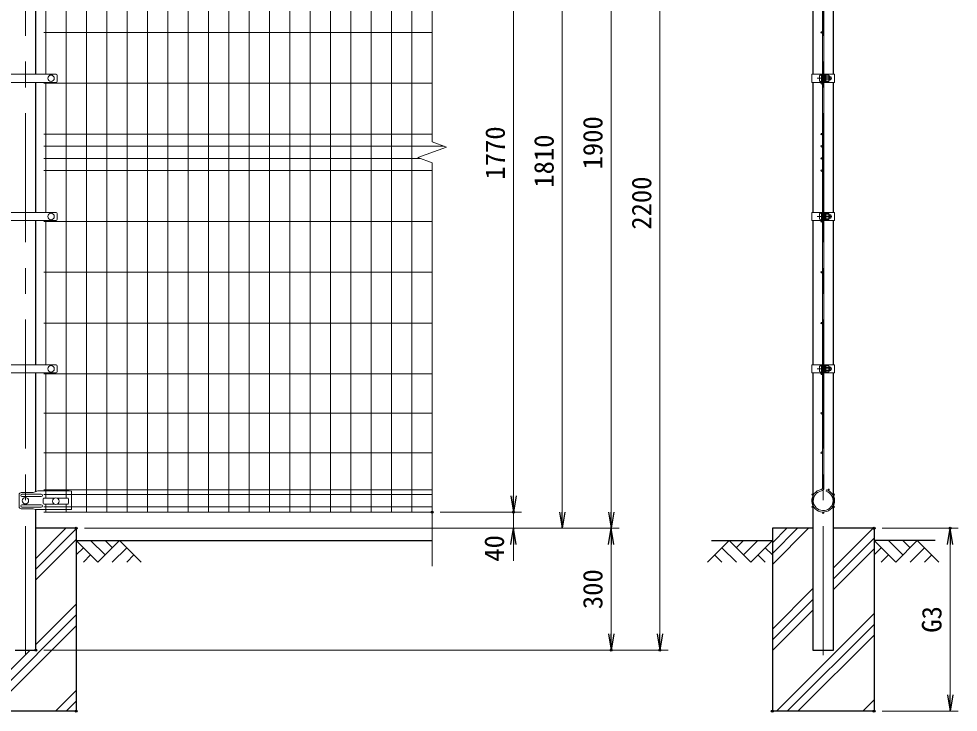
# Model space of a CAD drawing. Units: millimetres, scale not verified. Extents: x -4200 to 4200, y -2970 to 2970.
# Drawn here: x -1901 to 409, y -392 to 1314 of the extents above; entities that cross this region are included whole.
import ezdxf
from ezdxf.enums import TextEntityAlignment as Align

# ---------------------------------------------------------------- set-up
doc = ezdxf.new("R2010")
doc.units = ezdxf.units.MM
doc.header["$LTSCALE"] = 10
doc.header["$PDMODE"] = 32
doc.header["$PDSIZE"] = 5
doc.linetypes.add('USER1', pattern=[50.8, 31.75, -6.35, 6.35, -6.35])
for name, color, linetype, lineweight in [('0-1_D-DCR-HCH', 7, 'Continuous', 13), ('0-2_D-STR4', 7, 'Continuous', 25), ('0-3_D-STR-DIM', 7, 'Continuous', 13), ('0-5_Defpoints', 8, 'Continuous', 25), ('0-6_D-STR1', 1, 'Continuous', 25), ('0-7_D-BMK', 2, 'USER1', 13), ('0-8_D-STR2', 7, 'Continuous', 13), ('0-9_D-STR3', 3, 'Continuous', 13), ('0-A_D-BGD', 7, 'Continuous', 25)]:
    doc.layers.add(name, color=color, linetype=linetype, lineweight=lineweight)
doc.layers.add('0-4_0', color=7, linetype='Continuous')
doc.styles.add('ＭＳ ゴシック', font='')
doc.styles.get('ＭＳ ゴシック').set_extended_font_data('MS Gothic')

# ---------------------------------------------------------------- blocks, each defined once
blk = doc.blocks.new('_Open')
at = {"layer": '0-4_0'}
blk.add_line((-10, 1.667), (0, 0), dxfattribs=at)
blk.add_lwpolyline([(-10, -1.667), (0, 0), (-10, 0)], dxfattribs=at)
blk = doc.blocks.new('A$C16c59359')
at = {"layer": '0-8_D-STR2'}
for p, q in [((-69.7, -513.8), (-80, -548.3)), ((-18, -17108.6), (-18, -591.4)), ((18, -17108.6), (18, -591.4)), ((-69.7, -17186.2), (-80, -17151.7))]:
    blk.add_line(p, q, dxfattribs=at)
for centre in [(0, 18), (-258.1, -131), (258.1, -131), (-258.1, -429), (258.1, -429), (-131.2, -547.6), (36, -1460), (36, -2430), (36, -3400), (36, -4650), (36, -5900), (36, -7150), (36, -8400), (36, -8700), (36, -9000), (36, -9300), (36, -10550), (36, -11800), (36, -13050), (36, -14300), (36, -15270), (36, -16240), (-258.1, -17271), (-131.2, -17152.4), (258.1, -17271), (-258.1, -17569), (258.1, -17569), (0, -17718)]:
    blk.add_circle(centre, 18, dxfattribs=at)
for centre, radius, start, end in [((0, -280), 280, 279.83934, 253.39579), ((0, -280), 244, 279.83934, 253.39579), ((54, -591.4), 72, 99.83934, 180), ((54, -591.4), 36, 99.83934, 180), ((0, -17420), 280, 106.60421, 80.16066), ((0, -17420), 244, 106.60421, 80.16066), ((54, -17108.6), 72, 180, 260.16066), ((54, -17108.6), 36, 180, 260.16066)]:
    blk.add_arc(centre, radius, start, end, dxfattribs=at)

msp = doc.modelspace()

# ---------------------------------------------------------------- linework, layer by layer
at = {"layer": '0-1_D-DCR-HCH'}
for p, q in [((-1859.57, -14.03), (-1785.55, 60)), ((-1859.57, -40.54), (-1759.97, 59.06)), ((-48.47, -28.75), (40.28, 60)), ((-48.47, -2.23), (13.76, 60)), ((-48.47, 24.28), (-12.75, 60)), ((101.93, -37.45), (199.38, 60)), ((-1859.57, -67.06), (-1759.97, 32.54)), ((-1706.76, -23.21), (-1759.97, 30)), ((-1689.03, -5.47), (-1724.5, 30)), ((-1653.55, 30), (-1706.76, -23.21)), ((-1671.2, 12.17), (-1689.03, 30)), ((-1653.55, 30), (-1600.34, -23.21)), ((-154.9, 30), (-208.11, -23.21)), ((-154.9, 30), (-101.68, -23.21)), ((-137.16, 12.26), (-119.42, 30)), ((-119.42, -5.47), (-83.95, 30)), ((-101.68, -23.21), (-48.47, 30)), ((101.93, -63.97), (201.53, 35.63)), ((254.74, -23.21), (201.53, 30)), ((272.48, -5.47), (237, 30)), ((307.95, 30), (254.74, -23.21)), ((290.31, 12.17), (272.48, 30)), ((307.95, 30), (361.16, -23.21)), ((-1742.24, 12.26), (-1759.97, -5.39)), ((-1635.81, 12.26), (-1671.45, -23.21)), ((-172.63, 12.26), (-137, -23.21)), ((-66.21, 12.26), (-48.47, -5.39)), ((101.93, -90.48), (201.53, 9.12)), ((219.27, 12.26), (201.53, -5.39)), ((325.69, 12.26), (290.05, -23.21)), ((-1724.5, -5.47), (-1742.32, -23.21)), ((-1618.08, -5.47), (-1635.89, -23.21)), ((-190.37, -5.47), (-172.55, -23.21)), ((-83.95, -5.47), (-66.13, -23.21)), ((237, -5.47), (219.18, -23.21)), ((343.43, -5.47), (325.61, -23.21)), ((-48.47, -187.85), (51.13, -88.25)), ((-48.47, -214.37), (51.13, -114.77)), ((-1859.57, -226.16), (-1759.97, -126.56)), ((-1996.9, -390), (-1759.97, -153.08)), ((-48.47, -240.88), (51.13, -141.28)), ((-38.49, -390), (201.53, -149.98)), ((-1970.38, -390), (-1759.97, -179.59)), ((-11.97, -390), (201.53, -176.5)), ((14.54, -390), (201.53, -203.01)), ((-2009.97, -376.56), (-1873.41, -240)), ((-1811.28, -390), (-1759.97, -338.69)), ((-1784.77, -390), (-1759.97, -365.21)), ((173.64, -390), (201.53, -362.11)), ((200.16, -390), (201.53, -388.63))]:
    msp.add_line(p, q, dxfattribs=at)
at = {"layer": '0-2_D-STR4'}
for p, q in [((-1759.97, 60), (-1859.57, 60)), ((-1759.97, 60), (-1759.97, -390)), ((-48.47, 60), (-48.47, -390)), ((51.13, 60), (-48.47, 60)), ((201.53, 60), (101.93, 60)), ((201.53, 60), (201.53, -390)), ((-1759.97, -390), (-2009.97, -390)), ((201.53, -390), (-48.47, -390))]:
    msp.add_line(p, q, dxfattribs=at)
at = {"layer": '0-3_D-STR-DIM'}
for p, q in [((-884.97, 1010.65), (-884.97, 2023)), ((-444.97, 100), (-444.97, 1920)), ((-324.97, 1920), (-324.97, -200)), ((-684.97, 140), (-684.97, 1830)), ((-564.97, 100), (-564.97, 1830)), ((-920.21, 972.17), (-849.74, 997.83)), ((-849.74, 997.83), (-884.97, 1010.65)), ((-884.97, 959.35), (-920.21, 972.17)), ((-884.97, -33), (-884.97, 959.35)), ((-684.97, 140), (-684.97, 180)), ((-864.97, 100), (-664.97, 100)), ((-864.97, 100), (-664.97, 100)), ((-684.97, 60), (-684.97, 100)), ((-1739.97, 60), (-664.97, 60)), ((-1739.97, 60), (-544.97, 60)), ((-1739.97, 60), (-424.97, 60)), ((-1739.97, 60), (-424.97, 60)), ((221.53, 60), (408.51, 60)), ((-684.97, 20), (-684.97, -20)), ((-444.97, 20), (-444.97, -200)), ((388.51, -350), (388.51, 20)), ((-1839.57, -240), (-424.97, -240)), ((-1839.57, -240), (-304.97, -240)), ((221.53, -390), (408.51, -390))]:
    msp.add_line(p, q, dxfattribs=at)
at = {"layer": '0-5_Defpoints'}
for p in [(-884.97, 100), (-684.97, 100), (-1759.97, 60), (201.53, 60), (388.51, 60), (-1859.57, -240), (-444.97, -240), (-324.97, -240), (-1759.97, -390), (-48.47, -390), (201.53, -390), (201.53, -390)]:
    msp.add_point(p, dxfattribs=at)
at = {"layer": '0-6_D-STR1'}
for p, q in [((-1859.57, 1177.25), (-1859.57, 1532.25)), ((51.13, 1532.25), (51.13, 1177.25)), ((101.93, 1177.25), (101.93, 1532.25)), ((-1859.57, 837.25), (-1859.57, 1157.25)), ((51.13, 1157.25), (51.13, 837.25)), ((101.93, 837.25), (101.93, 1157.25)), ((-1859.57, 462.25), (-1859.57, 817.25)), ((51.13, 817.25), (51.13, 462.25)), ((101.93, 462.25), (101.93, 817.25)), ((-1859.57, 150.09), (-1859.57, 442.25)), ((51.13, 442.25), (51.13, -240)), ((101.93, -240), (101.93, 442.25)), ((51.13, -240), (101.93, -240))]:
    msp.add_line(p, q, dxfattribs=at)
msp.add_lwpolyline([(-1910.37, -240), (-1859.57, -240), (-1859.57, 106.18)], dxfattribs=at)
at = {"layer": '0-7_D-BMK'}
for p, q in [((-1884.97, -252), (-1884.97, 1975)), ((76.53, -252), (76.53, 1975)), ((62.11, 1167.25), (97.85, 1167.25)), ((62.11, 827.25), (97.85, 827.25)), ((62.11, 452.25), (97.85, 452.25))]:
    msp.add_line(p, q, dxfattribs=at)
at = {"layer": '0-8_D-STR2'}
for p, q in [((-1734.97, 100), (-1734.97, 1870)), ((-1684.97, 100), (-1684.97, 1870)), ((-1634.97, 100), (-1634.97, 1870)), ((-1584.97, 100), (-1584.97, 1870)), ((-1534.97, 100), (-1534.97, 1870)), ((-1484.97, 100), (-1484.97, 1870)), ((-1434.97, 100), (-1434.97, 1870)), ((-1384.97, 100), (-1384.97, 1870)), ((-1334.97, 100), (-1334.97, 1870)), ((-1284.97, 100), (-1284.97, 1870)), ((-1234.97, 100), (-1234.97, 1870)), ((-1184.97, 100), (-1184.97, 1870)), ((-1134.97, 100), (-1134.97, 1870)), ((-1084.97, 100), (-1084.97, 1870)), ((-1034.97, 100), (-1034.97, 1870)), ((-984.97, 100), (-984.97, 1870)), ((-934.97, 100), (-934.97, 1870)), ((-1784.97, 134.48), (-1784.97, 1833.48)), ((-1834.97, 1177.25), (-1834.97, 1532.25)), ((-1839.97, 1280), (-884.97, 1280)), ((-1839.97, 1155), (-884.97, 1155)), ((-1834.97, 837.25), (-1834.97, 1157.25)), ((-1839.97, 1030), (-884.97, 1030)), ((-1839.97, 1000), (-855.71, 1000)), ((-1839.97, 970), (-914.24, 970)), ((-1839.97, 940), (-884.97, 940)), ((-1839.97, 815), (-884.97, 815)), ((-1834.97, 462.25), (-1834.97, 817.25)), ((-1839.97, 690), (-884.97, 690)), ((-1839.97, 565), (-884.97, 565)), ((-1839.97, 440), (-884.97, 440)), ((-1834.97, 134.48), (-1834.97, 442.25)), ((-1839.97, 343), (-884.97, 343)), ((-1839.97, 246), (-884.97, 246)), ((-1839.97, 154.76), (-884.97, 154.76)), ((-1839.97, 142.9), (-884.97, 142.9)), ((-1834.97, 100), (-1834.97, 119.48)), ((-1784.97, 100), (-1784.97, 119.48)), ((-1839.97, 113.1), (-884.97, 113.1)), ((-1839.97, 100), (-884.97, 100))]:
    msp.add_line(p, q, dxfattribs=at)
at = {"layer": '0-9_D-STR3'}
for p, q in [((-1960.47, 1177.25), (-1809.47, 1177.25)), ((-1960.47, 1157.25), (-1809.47, 1157.25)), ((-1806.47, 1174.25), (-1806.47, 1160.25)), ((48.83, 1177.25), (74.73, 1177.25)), ((48.83, 1177.25), (48.83, 1157.25)), ((48.83, 1157.25), (74.73, 1157.25)), ((67.63, 1173.75), (67.63, 1160.75)), ((72.43, 1157.25), (72.43, 1177.25)), ((72.43, 1175.25), (72.43, 1159.25)), ((74.73, 1157.25), (74.73, 1177.25)), ((74.73, 1171.25), (78.33, 1171.25)), ((74.73, 1170.57), (78.33, 1170.57)), ((74.73, 1163.93), (78.33, 1163.93)), ((74.73, 1163.25), (78.33, 1163.25)), ((78.33, 1157.25), (78.33, 1177.25)), ((78.33, 1177.25), (104.23, 1177.25)), ((78.33, 1157.25), (104.23, 1157.25)), ((80.63, 1157.25), (80.63, 1177.25)), ((80.63, 1171.75), (81.02, 1174.91)), ((80.63, 1171.75), (80.63, 1162.75)), ((80.63, 1162.75), (81.02, 1159.59)), ((82.78, 1175), (81.12, 1175)), ((82.76, 1159.5), (81.12, 1159.5)), ((82.83, 1167.25), (82.83, 1174.98)), ((89.62, 1171), (82.83, 1171)), ((82.83, 1167.25), (82.83, 1159.52)), ((89.62, 1163.5), (82.83, 1163.5)), ((82.93, 1174.76), (82.88, 1174.93)), ((89.62, 1174.76), (82.93, 1174.76)), ((89.62, 1159.74), (82.93, 1159.74)), ((92.13, 1172.25), (92.13, 1162.25)), ((92.13, 1171.25), (95.43, 1171.25)), ((92.13, 1170.57), (95.75, 1170.57)), ((92.13, 1163.93), (95.75, 1163.93)), ((92.13, 1163.25), (95.43, 1163.25)), ((95.43, 1171.25), (95.43, 1163.25)), ((104.23, 1177.25), (104.23, 1157.25)), ((-1960.47, 837.25), (-1809.47, 837.25)), ((-1806.47, 834.25), (-1806.47, 820.25)), ((48.83, 837.25), (74.73, 837.25)), ((48.83, 837.25), (48.83, 817.25)), ((67.63, 833.75), (67.63, 820.75)), ((72.43, 817.25), (72.43, 837.25)), ((72.43, 835.25), (72.43, 819.25)), ((74.73, 817.25), (74.73, 837.25)), ((78.33, 817.25), (78.33, 837.25)), ((78.33, 837.25), (104.23, 837.25)), ((80.63, 817.25), (80.63, 837.25)), ((80.63, 831.75), (81.02, 834.91)), ((80.63, 831.75), (80.63, 822.75)), ((82.78, 835), (81.12, 835)), ((82.83, 827.25), (82.83, 834.98)), ((82.93, 834.76), (82.88, 834.93)), ((89.62, 834.76), (82.93, 834.76)), ((92.13, 832.25), (92.13, 822.25)), ((104.23, 837.25), (104.23, 817.25)), ((-1960.47, 817.25), (-1809.47, 817.25)), ((48.83, 817.25), (74.73, 817.25)), ((74.73, 831.25), (78.33, 831.25)), ((74.73, 830.57), (78.33, 830.57)), ((74.73, 823.93), (78.33, 823.93)), ((74.73, 823.25), (78.33, 823.25)), ((78.33, 817.25), (104.23, 817.25)), ((80.63, 822.75), (81.02, 819.59)), ((82.76, 819.5), (81.12, 819.5)), ((89.62, 831), (82.83, 831)), ((82.83, 827.25), (82.83, 819.52)), ((89.62, 823.5), (82.83, 823.5)), ((89.62, 819.74), (82.93, 819.74)), ((92.13, 831.25), (95.43, 831.25)), ((92.13, 830.57), (95.75, 830.57)), ((92.13, 823.93), (95.75, 823.93)), ((92.13, 823.25), (95.43, 823.25)), ((95.43, 831.25), (95.43, 823.25)), ((-1960.47, 462.25), (-1809.47, 462.25)), ((48.83, 462.25), (74.73, 462.25)), ((48.83, 462.25), (48.83, 442.25)), ((72.43, 442.25), (72.43, 462.25)), ((74.73, 442.25), (74.73, 462.25)), ((78.33, 442.25), (78.33, 462.25)), ((78.33, 462.25), (104.23, 462.25)), ((80.63, 442.25), (80.63, 462.25)), ((104.23, 462.25), (104.23, 442.25)), ((-1960.47, 442.25), (-1809.47, 442.25)), ((-1806.47, 459.25), (-1806.47, 445.25)), ((48.83, 442.25), (74.73, 442.25)), ((67.63, 458.75), (67.63, 445.75)), ((72.43, 460.25), (72.43, 444.25)), ((74.73, 456.25), (78.33, 456.25)), ((74.73, 455.57), (78.33, 455.57)), ((74.73, 448.93), (78.33, 448.93)), ((74.73, 448.25), (78.33, 448.25)), ((78.33, 442.25), (104.23, 442.25)), ((80.63, 456.75), (81.02, 459.91)), ((80.63, 456.75), (80.63, 447.75)), ((80.63, 447.75), (81.02, 444.59)), ((82.78, 460), (81.12, 460)), ((82.76, 444.5), (81.12, 444.5)), ((82.83, 452.25), (82.83, 459.98)), ((89.62, 456), (82.83, 456)), ((82.83, 452.25), (82.83, 444.53)), ((89.62, 448.5), (82.83, 448.5)), ((82.93, 459.76), (82.88, 459.93)), ((89.62, 459.76), (82.93, 459.76)), ((89.62, 444.74), (82.93, 444.74)), ((92.13, 457.25), (92.13, 447.25)), ((92.13, 456.25), (95.43, 456.25)), ((92.13, 455.57), (95.75, 455.57)), ((92.13, 448.93), (95.75, 448.93)), ((92.13, 448.25), (95.43, 448.25)), ((95.43, 456.25), (95.43, 448.25)), ((-1900.46, 143), (-1900.46, 113)), ((-1865.62, 148), (-1895.46, 148)), ((-1845.97, 144), (-1893.39, 144)), ((-1854.06, 152), (-1865.62, 148)), ((-1776.97, 152), (-1854.06, 152)), ((-1776.97, 152), (-1771.97, 151)), ((-1771.97, 151), (-1771.97, 107.18)), ((-1845.97, 138), (-1893.39, 138)), ((-1845.97, 118), (-1893.39, 118)), ((-1840.97, 132.48), (-1840.97, 121.48)), ((-1838.97, 134.48), (-1812.76, 134.48)), ((-1838.97, 119.48), (-1812.76, 119.48)), ((-1807.19, 134.48), (-1780.97, 134.48)), ((-1807.19, 119.48), (-1780.97, 119.48)), ((-1778.97, 132.48), (-1778.97, 121.48)), ((-1865.62, 108), (-1895.46, 108)), ((-1845.97, 112), (-1893.39, 112)), ((-1860.37, 106.18), (-1865.62, 108)), ((-1860.37, 106.18), (-1772.97, 106.18))]:
    msp.add_line(p, q, dxfattribs=at)
for centre in [(-1821.97, 1167.25), (-1821.97, 827.25), (-1821.97, 452.25), (-1884.97, 128), (-1809.97, 126.98)]:
    msp.add_circle(centre, 8, dxfattribs=at)
for centre, radius, start, end in [((-1809.47, 1174.25), 3, 0, 90), ((-1809.47, 1160.25), 3, 270, 0), ((81.12, 1174.9), 0.1, 90, 173), ((81.12, 1159.6), 0.1, 187, 270), ((82.76, 1159.6), 0.1, 270, 337.2244), ((82.78, 1174.9), 0.1, 15, 90), ((77.95, 1172.88), 5.32, 339.37322, 22.7756), ((77.95, 1161.62), 5.32, 337.2244, 20.62678), ((62.07, 1167.25), 21.19, 0, 10.20031), ((62.07, 1167.25), 21.19, 349.79969, 0), ((83.86, 1167.25), 6.87, 0, 33.09348), ((83.86, 1167.25), 6.87, 326.90652, 0), ((88.61, 1172.88), 2.13, 298.45309, 61.54691), ((85.35, 1167.99), 8, 32.13463, 57.68315), ((88.61, 1161.62), 2.13, 298.45309, 61.54691), ((85.35, 1166.51), 8, 302.31685, 327.86537), ((87.93, 1167.25), 8.5, 331.92751, 28.07249), ((-1809.47, 834.25), 3, 0, 90), ((81.12, 834.9), 0.1, 90, 173), ((82.78, 834.9), 0.1, 15, 90), ((77.95, 832.88), 5.32, 339.37322, 22.7756), ((88.61, 832.88), 2.13, 298.45309, 61.54691), ((85.35, 827.99), 8, 32.13463, 57.68315), ((-1809.47, 820.25), 3, 270, 0), ((81.12, 819.6), 0.1, 187, 270), ((82.76, 819.6), 0.1, 270, 337.2244), ((77.95, 821.62), 5.32, 337.2244, 20.62678), ((62.07, 827.25), 21.19, 0, 10.20031), ((62.07, 827.25), 21.19, 349.79969, 0), ((83.86, 827.25), 6.87, 0, 33.09348), ((83.86, 827.25), 6.87, 326.90652, 0), ((88.61, 821.62), 2.13, 298.45309, 61.54691), ((85.35, 826.51), 8, 302.31685, 327.86537), ((87.93, 827.25), 8.5, 331.92751, 28.07249), ((-1809.47, 459.25), 3, 0, 90), ((-1809.47, 445.25), 3, 270, 0), ((81.12, 459.9), 0.1, 90, 173), ((81.12, 444.6), 0.1, 187, 270), ((82.76, 444.6), 0.1, 270, 337.2244), ((82.78, 459.9), 0.1, 15, 90), ((77.95, 457.88), 5.32, 339.37322, 22.7756), ((77.95, 446.62), 5.32, 337.2244, 20.62678), ((62.07, 452.25), 21.19, 0, 10.20031), ((62.07, 452.25), 21.19, 349.79969, 0), ((83.86, 452.25), 6.87, 0, 33.09348), ((83.86, 452.25), 6.87, 326.90652, 0), ((88.61, 457.88), 2.13, 298.45309, 61.54691), ((85.35, 452.99), 8, 32.13463, 57.68315), ((88.61, 446.62), 2.13, 298.45309, 61.54691), ((85.35, 451.51), 8, 302.31685, 327.86537), ((87.93, 452.25), 8.5, 331.92751, 28.07249), ((-1895.46, 143), 5, 90, 180), ((-1893.39, 141), 3, 90, 270), ((-1845.97, 141), 3, 270, 90), ((-1893.39, 115), 3, 90, 270), ((-1845.97, 115), 3, 270, 90), ((-1838.97, 132.48), 2, 90, 180), ((-1838.97, 121.48), 2, 180, 270), ((-1780.97, 132.48), 2, 0, 90), ((-1780.97, 121.48), 2, 270, 0), ((-1895.46, 113), 5, 180, 270), ((-1772.97, 107.18), 1, 270, 0)]:
    msp.add_arc(centre, radius, start, end, dxfattribs=at)
for centre, start_param, end_param in [((72.43, 1173.75), 1.5707963, 3.1415927), ((72.43, 1160.75), 3.1415927, 4.712389), ((72.43, 833.75), 1.5707963, 3.1415927), ((72.43, 820.75), 3.1415927, 4.712389), ((72.43, 458.75), 1.5707963, 3.1415927), ((72.43, 445.75), 3.1415927, 4.712389)]:
    msp.add_ellipse(centre, major_axis=(4.8, 0), ratio=0.3125, start_param=start_param, end_param=end_param, dxfattribs=at)
at = {"layer": '0-A_D-BGD'}
for p, q in [((-1759.97, 30), (-884.97, 30)), ((-198.47, 30), (-48.47, 30)), ((351.53, 30), (201.53, 30))]:
    msp.add_line(p, q, dxfattribs=at)

# ---------------------------------------------------------------- block references
at = {"layer": '0-3_D-STR-DIM', "xscale": 4, "yscale": 4}
for p, rotation in [((-684.97, 100), 270), ((-684.97, 100), 270), ((-564.97, 60), 270), ((-444.97, 60), 270), ((-684.97, 60), 90), ((-444.97, 60), 90), ((388.51, 60), 90), ((-444.97, -240), 270), ((-324.97, -240), 270), ((388.51, -390), 270)]:
    msp.add_blockref('_Open', p, dxfattribs=dict(at, rotation=rotation))
at = {"layer": '0-8_D-STR2', "xscale": -0.1, "yscale": 0.1}
msp.add_blockref('A$C16c59359', (76.53, 1870), dxfattribs=at)

# ---------------------------------------------------------------- texts
at = {"layer": '0-3_D-STR-DIM', "style": 'ＭＳ ゴシック'}
for s, p in [('1900', (-451.72, 943.1)), ('1770', (-691.72, 918.1)), ('1810', (-571.72, 898.1)), ('2200', (-331.72, 794.75)), ('40', (-693.88, -22.1)), ('300', (-451.72, -138.88)), ('G3', (381.76, -196.85))]:
    msp.add_text(s, height=48.09, rotation=90, dxfattribs=at).set_placement(p, align=Align.BOTTOM_LEFT)

doc.saveas('drawing.dxf')
